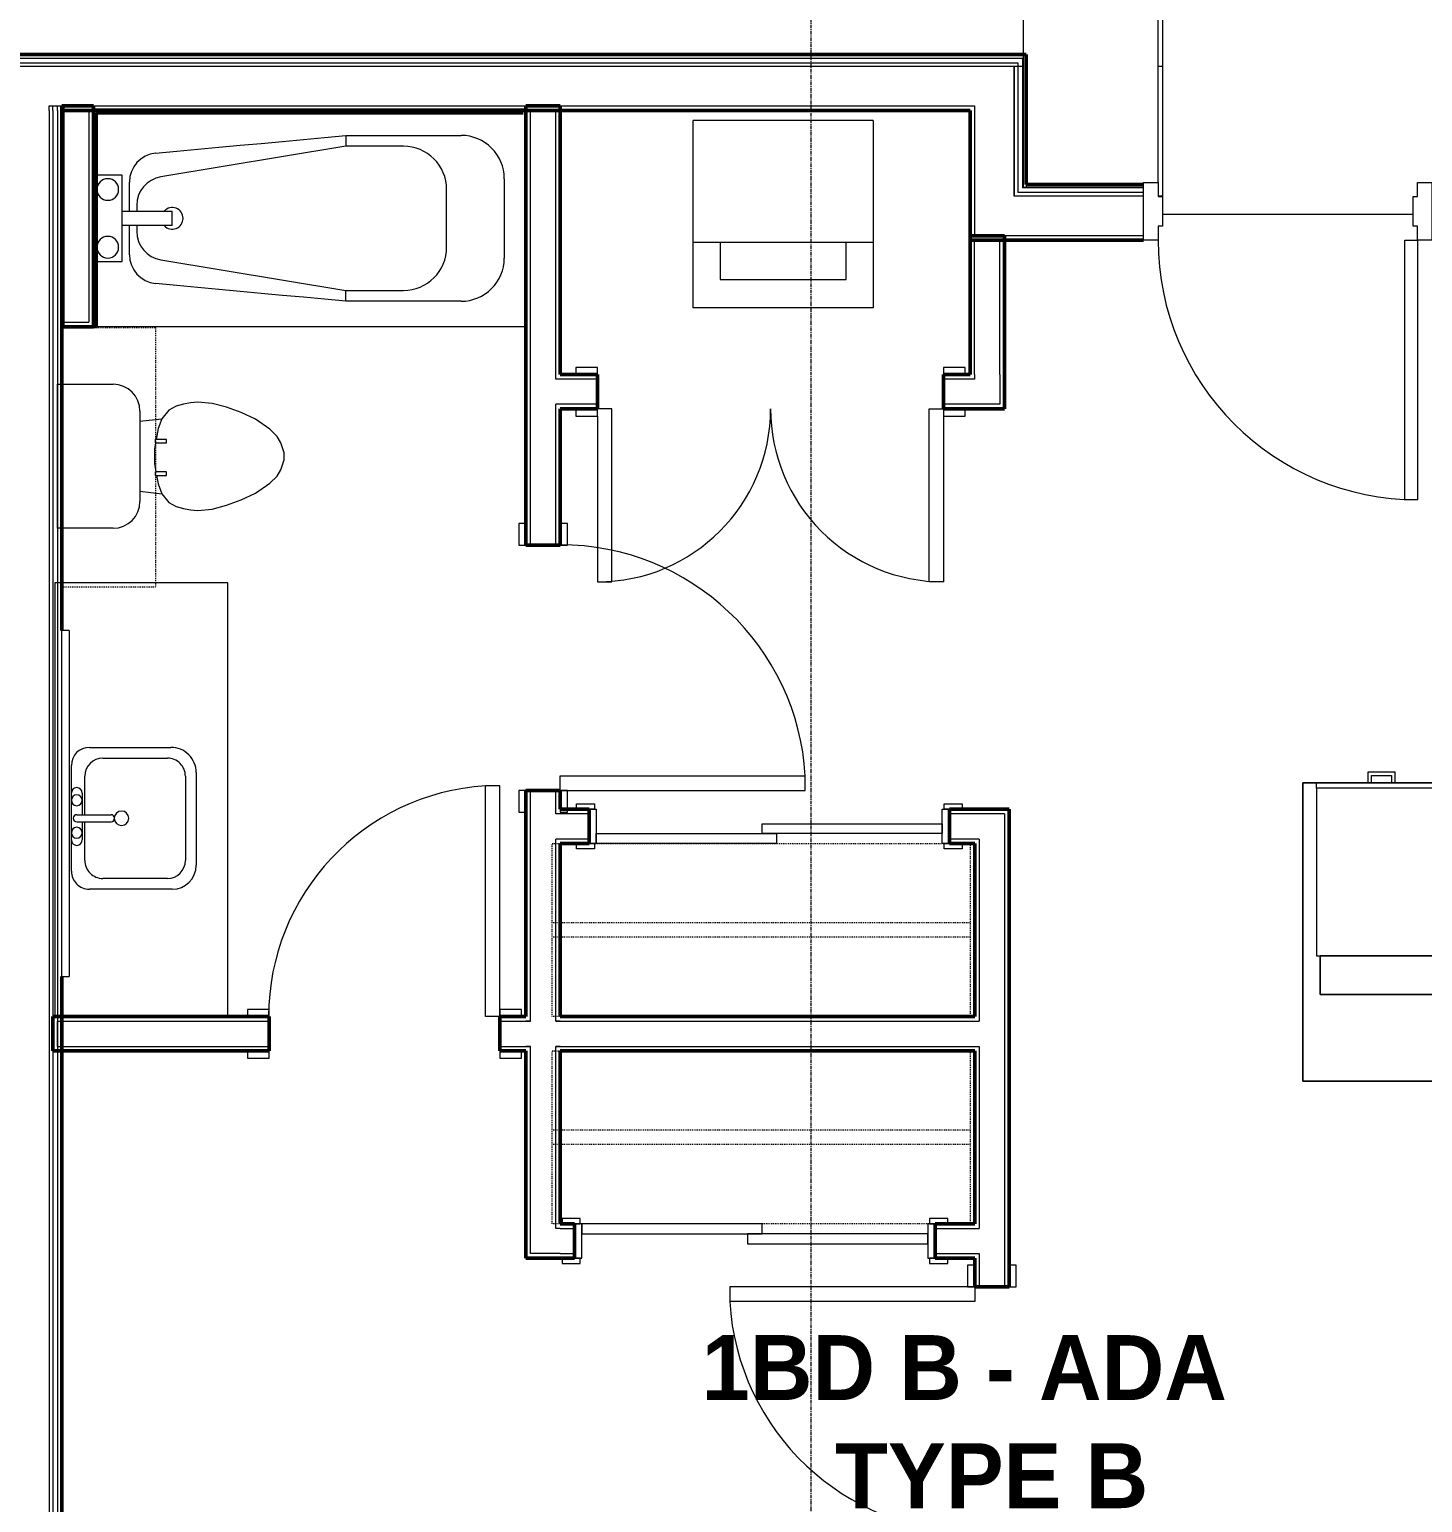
# Model space of a CAD drawing. Header units: inches. Extents: x -4218 to -1830, y 9767 to 12426.
# Drawn here: x -2935.8 to -2742.5, y 10180.3 to 10384.6 of the extents above; entities that cross this region are included whole.
import ezdxf

# ---------------------------------------------------------------- set-up
doc = ezdxf.new("R2010")
doc.units = ezdxf.units.IN
doc.header["$MEASUREMENT"] = 0
doc.linetypes.add('Dash', pattern=[0.25, 0.125, -0.125])
doc.linetypes.add('Grid Line 1_2_', pattern=[0.875, 0.5, -0.125, 0.125, -0.125])
for name, color, linetype, lineweight in [('0-1', 7, 'Continuous', 5), ('0-2', 252, 'Continuous', 9), ('0-3', 10, 'Continuous', 9), ('A-AREA-IDEN', 2, 'Continuous', 9), ('A-DOOR-1', 10, 'Continuous', 9), ('A-DOOR-2', 50, 'Continuous', 20), ('A-DOOR-FRAM-1', 50, 'Continuous', 20), ('A-FLOR-2', 252, 'Continuous', 9), ('A-FLOR-3', 10, 'Continuous', 9), ('A-FLOR-4', 192, 'Continuous', 9), ('A-WALL-1', 7, 'Continuous', 50), ('A-WALL-2', 250, 'Continuous', 13), ('A-WALL-3', 253, 'Continuous', 9), ('A-WALL-4', 252, 'Continuous', 9), ('A-WALL-5', 254, 'Continuous', 9), ('A-WALL-7', 113, 'Continuous', 9), ('I-WALL-1', 7, 'Continuous', 50), ('P-SANR-FIXT-1', 10, 'Continuous', 9), ('P-SANR-FIXT-2', 253, 'Continuous', 9), ('P-SANR-FIXT-3', 252, 'Continuous', 9), ('P-SANR-FIXT-4', 254, 'Continuous', 9), ('Q-CASE-1', 253, 'Continuous', 9), ('Q-CASE-2', 252, 'Continuous', 9), ('Q-CASE-3', 10, 'Continuous', 9), ('Q-CASE-4', 10, 'Dash', 9), ('Q-CASE-5', 254, 'Continuous', 9), ('Q-CASE-HDLN-1', 10, 'Dash', 9), ('S-GRID-1', 1, 'Grid Line 1_2_', 9)]:
    doc.layers.add(name, color=color, linetype=linetype, lineweight=lineweight)
doc.styles.add('Century Gothic_B', font='GOTHICB.TTF', dxfattribs={"height": 9})

# ---------------------------------------------------------------- blocks, each defined once
blk = doc.blocks.new('Stacked Washer and Dryer - 26_x25_ - Private-1372850-BACKGROUND - 2ND FLOOR')
at = {"layer": 'P-SANR-FIXT-1'}
for p, q in [((0, 12.5), (26, 12.5)), ((0, 12.5), (0, -12.5)), ((16.90625, -12.5), (16.90625, 12.5)), ((26, 12.5), (26, -12.5)), ((22.09375, 8.75), (16.90625, 8.75)), ((22.09375, -8.75), (22.09375, 8.75)), ((16.90625, -8.75), (22.09375, -8.75)), ((26, -12.5), (0, -12.5))]:
    blk.add_line(p, q, dxfattribs=at)
blk = doc.blocks.new('SWING - DOUBLE - FLUSH - 4-0 x 6-8 - DUMMY-3207496-BACKGROUND - 2ND FLOOR')
at = {"layer": 'A-DOOR-1'}
for p, q in [((-24, 3.375), (-27, 3.375)), ((-27, 3.375), (-27, 2.375)), ((-27, 2.375), (-24, 2.375)), ((-24, 2.375), (-24, 3.375)), ((27, 3.375), (24, 3.375)), ((24, 3.375), (24, 2.375)), ((24, 2.375), (27, 2.375)), ((27, 2.375), (27, 3.375)), ((-24, -2.375), (-27, -2.375)), ((-27, -2.375), (-27, -3.375)), ((-27, -3.375), (-24, -3.375)), ((-24, -3.375), (-24, -2.375)), ((27, -2.375), (24, -2.375)), ((24, -2.375), (24, -3.375)), ((24, -3.375), (27, -3.375)), ((27, -3.375), (27, -2.375))]:
    blk.add_line(p, q, dxfattribs=at)
for centre, start, end in [((-24, 2.375), 360, 90), ((24, 2.375), 90, 180)]:
    blk.add_arc(centre, 24, start, end, dxfattribs=at)
at = {"layer": 'A-DOOR-2'}
for p, q in [((-24, 3.375), (-24, 26.375)), ((-24, 26.375), (-22, 26.375)), ((-22, 26.375), (-22, 2.375)), ((24, 26.375), (22, 26.375)), ((22, 26.375), (22, 2.375)), ((24, 3.375), (24, 26.375)), ((-22, 2.375), (-24, 2.375)), ((22, 2.375), (24, 2.375))]:
    blk.add_line(p, q, dxfattribs=at)
blk = doc.blocks.new('SWING - SINGLE - FLUSH - 2-10 x 6-8 - PRIVACY-3199407-BACKGROUND - 2ND FLOOR')
at = {"layer": 'A-DOOR-1'}
blk.add_arc((17, 2.37), 34.07, 93.3657, 180, dxfattribs=at)
at = {"layer": 'A-DOOR-2'}
for p, q in [((15, 2.37), (15, 36.38)), ((17, 36.38), (15, 36.38)), ((17, 2.37), (17, 36.38)), ((17, 2.37), (15, 2.37))]:
    blk.add_line(p, q, dxfattribs=at)
at = {"layer": 'A-DOOR-FRAM-1'}
for p, q in [((-17, 3.37), (-20, 3.37)), ((-20, 3.37), (-20, 2.37)), ((-20, 2.37), (-17, 2.37)), ((-17, 2.37), (-17, 3.37)), ((20, 3.37), (17, 3.37)), ((17, 3.37), (17, 2.37)), ((17, 2.37), (20, 2.37)), ((20, 2.37), (20, 3.37)), ((-17, -2.38), (-20, -2.38)), ((-20, -2.38), (-20, -3.38)), ((-20, -3.38), (-17, -3.38)), ((-17, -3.38), (-17, -2.38)), ((20, -2.38), (17, -2.38)), ((17, -2.38), (17, -3.38)), ((17, -3.38), (20, -3.38)), ((20, -3.38), (20, -2.38))]:
    blk.add_line(p, q, dxfattribs=at)
blk = doc.blocks.new('SLIDING - FLUSH - 4-0 x 6-8-3203584-BACKGROUND - 2ND FLOOR')
at = {"layer": 'A-DOOR-1'}
for p, q in [((-24.25, 3), (-26.75, 3)), ((-26.75, 3), (-26.75, 2.25)), ((-26.75, 2.25), (-24.25, 2.25)), ((-24.25, 2.25), (-24.25, 3)), ((24.25, 3), (24.25, 2.25)), ((26.75, 3), (24.25, 3)), ((24.25, 2.25), (26.75, 2.25)), ((26.75, 2.25), (26.75, 3)), ((-24.25, -2.5), (-26.75, -2.5)), ((-26.75, -2.5), (-26.75, -3.25)), ((-26.75, -3.25), (-24.25, -3.25)), ((-24.25, -3.25), (-24.25, -2.5)), ((26.75, -2.5), (24.25, -2.5)), ((24.25, -2.5), (24.25, -3.25)), ((24.25, -3.25), (26.75, -3.25)), ((26.75, -3.25), (26.75, -2.5))]:
    blk.add_line(p, q, dxfattribs=at)
at = {"layer": 'A-DOOR-2'}
for p, q in [((1, 2.25), (-24, 2.25)), ((-24, 2.25), (-24, 0.87)), ((1, 0.87), (1, 2.25)), ((-24, 0.87), (1, 0.87)), ((24, 0.87), (-1, 0.87)), ((-1, 0.87), (-1, -0.5)), ((24, -0.5), (24, 0.87)), ((-1, -0.5), (24, -0.5))]:
    blk.add_line(p, q, dxfattribs=at)
at = {"layer": 'A-DOOR-FRAM-1'}
for p, q in [((-24, 2.25), (-25, 2.25)), ((-25, 2.25), (-25, -2.5)), ((-24, -2.5), (-24, 2.25)), ((25, 2.25), (24, 2.25)), ((24, 2.25), (24, -2.5)), ((25, -2.5), (25, 2.25)), ((-25, -2.5), (-24, -2.5)), ((24, -2.5), (25, -2.5))]:
    blk.add_line(p, q, dxfattribs=at)
blk = doc.blocks.new('OD_CW_Closet - OD_CW_Closet-2857485-BACKGROUND - 2ND FLOOR')
at = {"layer": 'Q-CASE-HDLN-1'}
for p, q in [((0.74, -24), (0.74, 0)), ((0.74, 0), (58.75, 0)), ((58.75, 0), (58.75, -24)), ((0.74, -11), (58.75, -11)), ((0.74, -13), (58.75, -13)), ((58.75, -24), (0.74, -24))]:
    blk.add_line(p, q, dxfattribs=at)
blk = doc.blocks.new('SLIDING - FLUSH - 4-0 x 6-8-3203583-BACKGROUND - 2ND FLOOR')
at = {"layer": 'A-DOOR-1'}
for p, q in [((-26.75, 3.25), (-24.25, 3.25)), ((-26.75, 2.5), (-26.75, 3.25)), ((-24.25, 2.5), (-26.75, 2.5)), ((-24.25, 3.25), (-24.25, 2.5)), ((24.25, 3.25), (26.75, 3.25)), ((24.25, 2.5), (24.25, 3.25)), ((26.75, 2.5), (24.25, 2.5)), ((26.75, 3.25), (26.75, 2.5)), ((-26.75, -2.25), (-24.25, -2.25)), ((-26.75, -3), (-26.75, -2.25)), ((-24.25, -3), (-26.75, -3)), ((-24.25, -2.25), (-24.25, -3)), ((24.25, -2.25), (26.75, -2.25)), ((24.25, -3), (24.25, -2.25)), ((26.75, -3), (24.25, -3)), ((26.75, -2.25), (26.75, -3))]:
    blk.add_line(p, q, dxfattribs=at)
at = {"layer": 'A-DOOR-2'}
for p, q in [((-1, -0.88), (-1, 0.5)), ((-1, 0.5), (24, 0.5)), ((24, 0.5), (24, -0.88)), ((-24, -2.25), (-24, -0.88)), ((-24, -0.88), (1, -0.88)), ((24, -0.88), (-1, -0.88)), ((1, -0.88), (1, -2.25)), ((1, -2.25), (-24, -2.25))]:
    blk.add_line(p, q, dxfattribs=at)
at = {"layer": 'A-DOOR-FRAM-1'}
for p, q in [((-25, -2.25), (-25, 2.5)), ((-25, 2.5), (-24, 2.5)), ((-24, 2.5), (-24, -2.25)), ((24, 2.5), (25, 2.5)), ((24, -2.25), (24, 2.5)), ((25, 2.5), (25, -2.25)), ((-24, -2.25), (-25, -2.25)), ((25, -2.25), (24, -2.25))]:
    blk.add_line(p, q, dxfattribs=at)
blk = doc.blocks.new('SWING - SINGLE - FLUSH - 2-8 x 6-8 - PASSAGE-3199406-BACKGROUND - 2ND FLOOR')
at = {"layer": 'A-DOOR-1'}
blk.add_arc((16, 2.37), 32.07, 93.5759, 180, dxfattribs=at)
at = {"layer": 'A-DOOR-2'}
for p, q in [((14, 2.37), (14, 34.38)), ((16, 34.38), (14, 34.38)), ((16, 2.37), (16, 34.38)), ((16, 2.37), (14, 2.37))]:
    blk.add_line(p, q, dxfattribs=at)
at = {"layer": 'A-DOOR-FRAM-1'}
for p, q in [((-16, 3.37), (-19, 3.37)), ((-19, 3.37), (-19, 2.37)), ((-19, 2.37), (-16, 2.37)), ((-16, 2.37), (-16, 3.37)), ((19, 3.37), (16, 3.37)), ((16, 3.37), (16, 2.37)), ((16, 2.37), (19, 2.37)), ((19, 2.37), (19, 3.37)), ((-16, -2.38), (-19, -2.38)), ((-19, -2.38), (-19, -3.38)), ((-19, -3.38), (-16, -3.38)), ((-16, -3.38), (-16, -2.38)), ((19, -2.38), (16, -2.38)), ((16, -2.38), (16, -3.38)), ((16, -3.38), (19, -3.38)), ((19, -3.38), (19, -2.38))]:
    blk.add_line(p, q, dxfattribs=at)
blk = doc.blocks.new('Base Cabinet 3 Drawer 230 - Base Cabinet 3 Drawer 230 18_-2579417-BACKGROUND - 2ND FLOOR')
at = {"layer": 'Q-CASE-1'}
for p, q in [((-0.64, 24), (-1.14, 24)), ((2.11, 24), (2.61, 24))]:
    blk.add_line(p, q, dxfattribs=at)
at = {"layer": 'Q-CASE-2'}
for p, q in [((-8.26, 24), (9.74, 24)), ((-8.26, 23.25), (-8.26, 24)), ((9.74, 23.25), (-8.26, 23.25)), ((-8.26, 23.25), (-8.26, 0)), ((-0.64, 24), (-1.14, 24)), ((2.11, 24), (2.61, 24)), ((9.74, 24), (9.74, 23.25)), ((9.74, 0), (9.74, 23.25)), ((-8.26, 0), (9.74, 0))]:
    blk.add_line(p, q, dxfattribs=at)
at = {"layer": 'Q-CASE-3'}
for p, q in [((2.61, 25.5), (-1.14, 25.5)), ((-1.14, 25.5), (-1.14, 24)), ((-0.64, 24), (-0.64, 25)), ((-0.64, 25), (2.11, 25)), ((2.11, 25), (2.11, 24)), ((2.61, 24), (2.61, 25.5))]:
    blk.add_line(p, q, dxfattribs=at)
at = {"layer": 'Q-CASE-5'}
for p, q in [((-0.64, 24), (-1.14, 24)), ((2.11, 24), (2.61, 24))]:
    blk.add_line(p, q, dxfattribs=at)
blk = doc.blocks.new('M_Sink Vanity-Square - 500 x 440mm-V55-BACKGROUND - 2ND FLOOR')
at = {"layer": 'P-SANR-FIXT-1'}
for p, q in [((-5.72, 10.23), (7.14, 10.23)), ((-5.22, 8.73), (6.46, 8.73)), ((-9.22, -4.59), (-9.22, 6.73)), ((-7.72, -2.72), (-7.72, 6.23)), ((8.96, 6.23), (8.96, -2.72)), ((10.46, 6.91), (10.46, -4.59)), ((0.12, -6.33), (0.12, -1.59)), ((1.12, -6.33), (1.12, -1.59)), ((0.12, -5.22), (-5.22, -5.22)), ((-2.88, -5.59), (0.12, -5.59)), ((6.46, -5.22), (1.12, -5.22)), ((1.12, -5.59), (3.62, -5.59)), ((7.96, -7.09), (-6.72, -7.09)), ((3.62, -7.09), (-2.88, -7.09))]:
    blk.add_line(p, q, dxfattribs=at)
for centre, radius, start, end in [((-5.72, 6.73), 3.5, 90, 180), ((7.14, 6.91), 3.32, 360, 90), ((-5.22, 6.23), 2.5, 90, 180), ((6.46, 6.23), 2.5, 360, 90), ((0.62, -0.13), 1, 360, 180), ((0.62, -0.13), 1, 180, 0), ((0.62, -1.59), 0.5, 360, 180), ((-5.22, -2.72), 2.5, 180, 270), ((6.46, -2.72), 2.5, 270, 360), ((-6.72, -4.59), 2.5, 180, 270), ((-2.88, -6.34), 0.75, 90, 270), ((-1.88, -6.34), 0.75, 360, 180), ((2.62, -6.34), 0.75, 0, 180), ((3.62, -6.34), 0.75, 270, 90), ((7.96, -4.59), 2.5, 270, 0), ((-1.88, -6.34), 0.75, 180, 0), ((0.62, -6.33), 0.5, 180, 0), ((2.62, -6.34), 0.75, 180, 0)]:
    blk.add_arc(centre, radius, start, end, dxfattribs=at)
blk = doc.blocks.new('Toilet-Domestic-3D - Toilet-Domestic-3D-V129-BACKGROUND - 2ND FLOOR')
at = {"layer": 'P-SANR-FIXT-1'}
for p, q in [((-9.98, 11.75), (-9.98, 18.85)), ((9.98, 18.85), (9.98, 11.75)), ((6.25, 8.02), (-6.25, 8.02)), ((-4.86, 8.02), (-5.21, 5)), ((4.86, 8.02), (5.21, 5)), ((-5.21, 5), (-6.4, 4)), ((-3.84, 5.5), (-5.21, 5)), ((-2.65, 5.71), (-3.84, 5.5)), ((-1, 6), (-2.16, 5.8)), ((1, 6), (-1, 6)), ((1.85, 5.85), (1, 6)), ((3.84, 5.5), (2.34, 5.76)), ((5.21, 5), (3.84, 5.5)), ((6.4, 4), (5.21, 5)), ((-6.97, 3), (-7.24, 2)), ((-6.4, 4), (-6.97, 3)), ((6.97, 3), (6.4, 4)), ((7.24, 2), (6.97, 3)), ((-7.41, 1), (-7.5, 0)), ((-7.24, 2), (-7.41, 1)), ((7.41, 1), (7.24, 2)), ((7.5, 0), (7.41, 1)), ((-7.5, 0), (-7.33, -1.99)), ((-7.33, -1.99), (-6.79, -4)), ((6.79, -4), (7.33, -1.99)), ((7.33, -1.99), (7.5, 0)), ((-6.79, -4), (-6.06, -6)), ((6.06, -6), (6.79, -4)), ((-6.06, -6), (-5.13, -8)), ((5.13, -8), (6.06, -6)), ((-5.13, -8), (-3.74, -10)), ((3.74, -10), (5.13, -8)), ((-3.74, -10), (-2.74, -11)), ((2.74, -11), (3.74, -10)), ((-2.74, -11), (-1.87, -11.5)), ((-1.87, -11.5), (-0.5, -12)), ((-0.5, -12), (0.5, -12)), ((0.5, -12), (1.87, -11.5)), ((1.87, -11.5), (2.74, -11))]:
    blk.add_line(p, q, dxfattribs=at)
for centre, start, end in [((-6.25, 11.75), 180, 270), ((6.25, 11.75), 270, 360)]:
    blk.add_arc(centre, 3.73, start, end, dxfattribs=at)
at = {"layer": 'P-SANR-FIXT-2'}
blk.add_line((-9.98, 19.48), (9.98, 19.48), dxfattribs=at)
at = {"layer": 'P-SANR-FIXT-3'}
for p, q in [((-9.98, 18.85), (-9.98, 19.48)), ((9.98, 19.48), (9.98, 18.85))]:
    blk.add_line(p, q, dxfattribs=at)
blk = doc.blocks.new('Bath Vanity - Bath Vanity 60_-V131-BACKGROUND - 2ND FLOOR')
at = {"layer": 'Q-CASE-2'}
for p, q in [((-29.26, 1), (-29.26, 0)), ((30.74, 0), (30.74, 1)), ((-29.26, 0), (30.74, 0))]:
    blk.add_line(p, q, dxfattribs=at)
at = {"layer": 'Q-CASE-3'}
for p, q in [((30.74, 24), (-29.26, 24)), ((-29.26, 24), (-29.26, 1)), ((30.74, 1), (30.74, 24))]:
    blk.add_line(p, q, dxfattribs=at)
blk = doc.blocks.new('Bath Tub - Maestro - 60_x30_-V128-BACKGROUND - 2ND FLOOR')
at = {"layer": 'P-SANR-FIXT-1'}
for p, q in [((35, 25), (9.35, 20.74)), ((35, 26.5), (51, 26.5)), ((35, 26.5), (35, 25)), ((43, 25), (35, 25)), ((4, 21), (0.37, 21)), ((4, 16), (4, 21)), ((57, 20.5), (57, 9.5)), ((5, 16), (5, 20.04)), ((49, 11), (49, 19)), ((6, 16.8), (6, 16)), ((4, 14), (4, 16)), ((4, 16), (10.94, 16)), ((10.94, 14), (10.94, 16)), ((4, 9), (4, 14)), ((10.94, 14), (4, 14)), ((5, 9.96), (5, 14)), ((6, 14), (6, 13.2)), ((0.37, 9), (4, 9)), ((9.35, 9.26), (35, 5)), ((35, 3.5), (35, 5)), ((35, 5), (43, 5)), ((51, 3.5), (35, 3.5)), ((0.37, 0), (59.62, 0))]:
    blk.add_line(p, q, dxfattribs=at)
at = {"layer": 'P-SANR-FIXT-1', "flags": 128}
for points in [[(8.63, 24.03), (11.56, 24.3), (14.49, 24.58), (17.42, 24.85), (20.35, 25.13), (23.28, 25.4), (26.21, 25.68), (29.14, 25.95), (32.07, 26.23), (35, 26.5)], [(35, 3.5), (32.07, 3.77), (29.14, 4.05), (26.21, 4.32), (23.28, 4.6), (20.35, 4.87), (17.42, 5.15), (14.49, 5.42), (11.56, 5.7), (8.63, 5.97)]]:
    blk.add_lwpolyline(points, dxfattribs=at)
at = {"layer": 'P-SANR-FIXT-1'}
for centre, radius, start, end in [((43, 19), 6, 360, 90), ((51, 20.5), 6, 360, 90), ((9, 20.04), 4, 95.3558, 180), ((2, 19), 1.5, 360, 180), ((10, 16.8), 4, 99.4223, 180), ((2, 19), 1.5, 180, 360), ((10.94, 15), 1.5, 360, 137.9289), ((10.94, 15), 1.5, 222.0711, 360), ((2, 11), 1.5, 360, 180), ((10, 13.2), 4, 180, 260.5777), ((2, 11), 1.5, 180, 360), ((43, 11), 6, 270, 0), ((9, 9.96), 4, 180, 264.6442), ((51, 9.5), 6, 270, 360)]:
    blk.add_arc(centre, radius, start, end, dxfattribs=at)
at = {"layer": 'P-SANR-FIXT-2'}
for p, q in [((60, 30), (0, 30)), ((0, 29.97), (0, 21)), ((60, 0), (60, 29.97)), ((0, 21), (0, 9)), ((0, 9), (0, 0))]:
    blk.add_line(p, q, dxfattribs=at)
at = {"layer": 'P-SANR-FIXT-3'}
for p, q in [((0.37, 21), (0, 21)), ((0, 9), (0.37, 9)), ((0, 0), (0.37, 0)), ((59.62, 0), (60, 0))]:
    blk.add_line(p, q, dxfattribs=at)
at = {"layer": 'P-SANR-FIXT-4'}
blk.add_line((0, 21), (0, 9), dxfattribs=at)
blk = doc.blocks.new('BATHROOM MIRROR - BATHROOM MIRROR 48_-3123886-BACKGROUND - 2ND FLOOR')
at = {"layer": 'Q-CASE-3'}
for p, q in [((-23.26, -23), (24.74, -23)), ((-23.26, -23), (-23.26, -24)), ((24.74, -24), (-23.26, -24)), ((24.74, -24), (24.74, -23))]:
    blk.add_line(p, q, dxfattribs=at)
at = {"layer": 'Q-CASE-5'}
blk.add_line((21.74, -24), (-20.26, -24), dxfattribs=at)
blk = doc.blocks.new('300 Series Wall Hung Cabinet_326 - 36_-2909953-BACKGROUND - 2ND FLOOR')
at = {"layer": 'Q-CASE-3'}
for p, q in [((-2.01, 14.69), (-2.5, 14.69)), ((-2.5, 14.69), (-2.5, 13.19)), ((-2.01, 13.19), (-2.01, 14.69)), ((2.49, 14.69), (2, 14.69)), ((2, 14.69), (2, 13.19)), ((2.49, 13.19), (2.49, 14.69)), ((-2.01, 13.19), (-2.5, 13.19)), ((2.49, 13.19), (2, 13.19))]:
    blk.add_line(p, q, dxfattribs=at)
at = {"layer": 'Q-CASE-4'}
for p, q in [((-18, 0.19), (-18, 13.19)), ((-18, 13.19), (18, 13.19)), ((18, 13.19), (18, 0.19)), ((18, 0.19), (-18, 0.19))]:
    blk.add_line(p, q, dxfattribs=at)
blk = doc.blocks.new('CTR - 1st Phase - Unit Layouts_rvt-1-BACKGROUND - 2ND FLOOR')
at = {"layer": 'A-WALL-1'}
for p, q in [((-2931.02, 10374.04), (-2931.27, 10374.04)), ((-2931.27, 10374.04), (-2931.27, 10343.41)), ((-2927.52, 10374.04), (-2931.02, 10374.04)), ((-2926.9, 10374.04), (-2927.52, 10374.04)), ((-2926.9, 10343.41), (-2926.9, 10374.04)), ((-2866.9, 10373.45), (-2926.9, 10373.45)), ((-2926.9, 10373.45), (-2926.9, 10373.07)), ((-2926.9, 10373.07), (-2926.9, 10343.45)), ((-2926.52, 10373.07), (-2867.27, 10373.07)), ((-2926.52, 10343.45), (-2926.52, 10373.07)), ((-2866.9, 10374.04), (-2866.9, 10313.11)), ((-2866.27, 10374.04), (-2866.9, 10374.04)), ((-2866.9, 10373.07), (-2866.9, 10373.45)), ((-2862.77, 10374.04), (-2866.27, 10374.04)), ((-2862.15, 10374.04), (-2862.77, 10374.04)), ((-2862.15, 10336.79), (-2862.15, 10374.04)), ((-2805.27, 10356.04), (-2805.27, 10336.79)), ((-2804.65, 10356.04), (-2805.27, 10356.04)), ((-2801.15, 10356.04), (-2804.65, 10356.04)), ((-2800.52, 10356.04), (-2801.15, 10356.04)), ((-2800.52, 10336.79), (-2800.52, 10356.04)), ((-2931.27, 10343.41), (-2931.02, 10343.41)), ((-2931.02, 10343.41), (-2927.52, 10343.41)), ((-2927.52, 10343.41), (-2926.9, 10343.41)), ((-2926.9, 10343.45), (-2926.52, 10343.45)), ((-2856.96, 10336.79), (-2862.15, 10336.79)), ((-2856.96, 10332.04), (-2856.96, 10336.79)), ((-2805.27, 10336.79), (-2808.96, 10336.79)), ((-2808.96, 10336.79), (-2808.96, 10332.04)), ((-2800.52, 10332.66), (-2800.52, 10336.79)), ((-2862.15, 10332.04), (-2856.96, 10332.04)), ((-2862.15, 10313.11), (-2862.15, 10332.04)), ((-2808.96, 10332.04), (-2800.52, 10332.04)), ((-2800.52, 10332.04), (-2800.52, 10332.66)), ((-2866.9, 10313.11), (-2862.15, 10313.11)), ((-2866.9, 10279.11), (-2866.9, 10247.74)), ((-2862.15, 10279.11), (-2866.9, 10279.11)), ((-2862.15, 10276.49), (-2862.15, 10279.11)), ((-2858.14, 10276.49), (-2862.15, 10276.49)), ((-2858.14, 10271.74), (-2858.14, 10276.49)), ((-2799.87, 10276.49), (-2808.14, 10276.49)), ((-2808.14, 10276.49), (-2808.14, 10271.74)), ((-2799.87, 10275.86), (-2799.87, 10276.49)), ((-2799.87, 10271.74), (-2799.87, 10275.86)), ((-2862.15, 10271.74), (-2858.14, 10271.74)), ((-2862.15, 10247.74), (-2862.15, 10271.74)), ((-2808.14, 10271.74), (-2804.62, 10271.74)), ((-2804.62, 10271.74), (-2804.62, 10247.74)), ((-2799.87, 10210.24), (-2799.87, 10271.74)), ((-2902.52, 10247.74), (-2932.52, 10247.74)), ((-2932.52, 10247.74), (-2932.52, 10247.11)), ((-2932.52, 10247.11), (-2932.52, 10243.61)), ((-2902.52, 10242.99), (-2902.52, 10247.74)), ((-2866.9, 10247.74), (-2870.52, 10247.74)), ((-2870.52, 10247.74), (-2870.52, 10242.99)), ((-2804.62, 10247.74), (-2862.15, 10247.74)), ((-2932.52, 10243.61), (-2932.52, 10242.99)), ((-2932.52, 10242.99), (-2902.52, 10242.99)), ((-2870.52, 10242.99), (-2866.9, 10242.99)), ((-2866.9, 10242.99), (-2866.9, 10214.24)), ((-2862.15, 10218.99), (-2862.15, 10242.99)), ((-2862.15, 10242.99), (-2804.62, 10242.99)), ((-2804.62, 10242.99), (-2804.62, 10218.99)), ((-2860.14, 10218.99), (-2862.15, 10218.99)), ((-2860.14, 10214.24), (-2860.14, 10218.99)), ((-2804.62, 10218.99), (-2810.14, 10218.99)), ((-2810.14, 10218.99), (-2810.14, 10214.24)), ((-2866.9, 10214.24), (-2866.27, 10214.24)), ((-2866.27, 10214.24), (-2862.15, 10214.24)), ((-2862.15, 10214.24), (-2860.14, 10214.24)), ((-2810.14, 10214.24), (-2804.62, 10214.24)), ((-2804.62, 10214.24), (-2804.62, 10210.24)), ((-2804.62, 10210.24), (-2799.87, 10210.24))]:
    blk.add_line(p, q, dxfattribs=at)
at = {"layer": 'A-WALL-2'}
for p, q in [((-2931.02, 10373.41), (-2931.02, 10374.04)), ((-2931.02, 10374.04), (-2931.02, 10373.41)), ((-2927.52, 10373.41), (-2931.02, 10373.41)), ((-2931.02, 10373.41), (-2931.02, 10344.04)), ((-2927.52, 10373.41), (-2927.52, 10344.04)), ((-2866.27, 10313.11), (-2866.27, 10373.41)), ((-2866.27, 10373.41), (-2862.77, 10373.41)), ((-2862.77, 10336.16), (-2862.77, 10373.41)), ((-2804.65, 10336.79), (-2804.65, 10355.41)), ((-2801.15, 10355.41), (-2804.65, 10355.41)), ((-2801.15, 10336.79), (-2801.15, 10355.41)), ((-2931.02, 10344.04), (-2927.52, 10344.04)), ((-2931.02, 10343.41), (-2931.02, 10344.04)), ((-2931.02, 10344.04), (-2931.02, 10343.41)), ((-2862.15, 10336.16), (-2862.77, 10336.16)), ((-2856.96, 10336.16), (-2862.15, 10336.16)), ((-2804.65, 10336.16), (-2808.96, 10336.16)), ((-2804.65, 10336.79), (-2804.65, 10336.16)), ((-2801.15, 10336.79), (-2801.15, 10336.16)), ((-2801.15, 10336.16), (-2801.15, 10332.66)), ((-2862.15, 10332.66), (-2862.77, 10332.66)), ((-2862.77, 10313.11), (-2862.77, 10332.66)), ((-2856.96, 10332.66), (-2862.15, 10332.66)), ((-2801.15, 10332.66), (-2808.96, 10332.66)), ((-2866.27, 10247.11), (-2866.27, 10279.11)), ((-2862.77, 10275.86), (-2862.77, 10279.11)), ((-2862.15, 10275.86), (-2862.77, 10275.86)), ((-2858.14, 10275.86), (-2862.15, 10275.86)), ((-2800.5, 10275.86), (-2808.14, 10275.86)), ((-2800.5, 10275.86), (-2800.5, 10272.36)), ((-2862.15, 10272.36), (-2862.77, 10272.36)), ((-2862.77, 10247.11), (-2862.77, 10272.36)), ((-2858.14, 10272.36), (-2862.15, 10272.36)), ((-2804, 10272.36), (-2808.14, 10272.36)), ((-2804, 10272.36), (-2804, 10271.74)), ((-2804, 10271.74), (-2804, 10247.11)), ((-2800.5, 10272.36), (-2800.5, 10271.74)), ((-2800.5, 10271.74), (-2800.5, 10210.24)), ((-2931.9, 10247.11), (-2902.52, 10247.11)), ((-2931.9, 10243.61), (-2931.9, 10247.11)), ((-2870.52, 10247.11), (-2866.9, 10247.11)), ((-2866.9, 10247.11), (-2866.27, 10247.11)), ((-2866.27, 10247.11), (-2866.9, 10247.11)), ((-2862.77, 10247.11), (-2862.15, 10247.11)), ((-2862.15, 10247.11), (-2862.77, 10247.11)), ((-2862.15, 10247.11), (-2804.62, 10247.11)), ((-2804.62, 10247.11), (-2804, 10247.11)), ((-2931.9, 10243.61), (-2902.52, 10243.61)), ((-2870.52, 10243.61), (-2866.9, 10243.61)), ((-2866.27, 10243.61), (-2866.9, 10243.61)), ((-2866.9, 10243.61), (-2866.27, 10243.61)), ((-2866.27, 10214.86), (-2866.27, 10243.61)), ((-2862.15, 10243.61), (-2862.77, 10243.61)), ((-2862.77, 10218.36), (-2862.77, 10243.61)), ((-2862.77, 10243.61), (-2862.15, 10243.61)), ((-2862.15, 10243.61), (-2804.62, 10243.61)), ((-2804.62, 10243.61), (-2804, 10243.61)), ((-2804, 10243.61), (-2804, 10218.36)), ((-2862.15, 10218.36), (-2862.77, 10218.36)), ((-2862.15, 10218.36), (-2860.14, 10218.36)), ((-2810.14, 10218.36), (-2804.62, 10218.36)), ((-2804.62, 10218.36), (-2804, 10218.36)), ((-2862.77, 10214.86), (-2866.27, 10214.86)), ((-2862.15, 10214.86), (-2862.77, 10214.86)), ((-2862.15, 10214.86), (-2860.14, 10214.86)), ((-2810.14, 10214.86), (-2804.62, 10214.86)), ((-2804.62, 10214.86), (-2804, 10214.86)), ((-2804, 10214.86), (-2804, 10210.24))]:
    blk.add_line(p, q, dxfattribs=at)
at = {"layer": 'A-WALL-3'}
for p, q in [((-2866.9, 10373.45), (-2926.9, 10373.45)), ((-2926.9, 10373.07), (-2926.9, 10373.41)), ((-2926.9, 10373.07), (-2926.9, 10364.45)), ((-2866.9, 10373.41), (-2866.9, 10373.07)), ((-2926.9, 10352.45), (-2926.9, 10343.45)), ((-2738.45, 10256.16), (-2756.7, 10256.16)), ((-2756.7, 10250.78), (-2756.7, 10256.16)), ((-2756.7, 10250.78), (-2644.07, 10250.78))]:
    blk.add_line(p, q, dxfattribs=at)
at = {"layer": 'A-WALL-4'}
for p, q in [((-2926.52, 10373.07), (-2867.27, 10373.07)), ((-2926.52, 10364.45), (-2926.52, 10373.07)), ((-2926.52, 10343.45), (-2926.52, 10352.45)), ((-2926.52, 10343.45), (-2926.9, 10343.45)), ((-2756.7, 10256.16), (-2645.07, 10256.16)), ((-2756.7, 10256.16), (-2756.7, 10250.78)), ((-2644.07, 10250.78), (-2756.7, 10250.78))]:
    blk.add_line(p, q, dxfattribs=at)
at = {"layer": 'A-WALL-5'}
blk.add_line((-2926.9, 10364.45), (-2926.9, 10352.45), dxfattribs=at)
at = {"layer": 'A-WALL-7'}
for p, q in [((-2759.12, 10238.78), (-2759.12, 10280.16)), ((-2759.12, 10280.16), (-2713.7, 10280.16)), ((-2713.7, 10280.16), (-2759.12, 10280.16)), ((-2759.12, 10280.16), (-2759.12, 10238.78)), ((-2644.7, 10238.78), (-2759.12, 10238.78)), ((-2759.12, 10238.78), (-2644.7, 10238.78))]:
    blk.add_line(p, q, dxfattribs=at)
at = {"layer": '0-2'}
for name, p in [('Bath Tub - Maestro - 60_x30_-V128-BACKGROUND - 2ND FLOOR', (-2926.9, 10343.45)), ('Base Cabinet 3 Drawer 230 - Base Cabinet 3 Drawer 230 18_-2579417-BACKGROUND - 2ND FLOOR', (-2748.94, 10256.16)), ('SWING - SINGLE - FLUSH - 2-8 x 6-8 - PASSAGE-3199406-BACKGROUND - 2ND FLOOR', (-2886.52, 10245.36)), ('SLIDING - FLUSH - 4-0 x 6-8-3203583-BACKGROUND - 2ND FLOOR', (-2833.14, 10273.99)), ('SLIDING - FLUSH - 4-0 x 6-8-3203584-BACKGROUND - 2ND FLOOR', (-2835.14, 10216.74))]:
    blk.add_blockref(name, p, dxfattribs=at)
for name, p, rotation in [('Stacked Washer and Dryer - 26_x25_ - Private-1372850-BACKGROUND - 2ND FLOOR', (-2831.21, 10372.04), 269.9999999998889), ('300 Series Wall Hung Cabinet_326 - 36_-2909953-BACKGROUND - 2ND FLOOR', (-2931.46, 10325.29), 269.9999999999618), ('SWING - DOUBLE - FLUSH - 4-0 x 6-8 - DUMMY-3207496-BACKGROUND - 2ND FLOOR', (-2832.96, 10334.41), 180), ('Toilet-Domestic-3D - Toilet-Domestic-3D-V129-BACKGROUND - 2ND FLOOR', (-2912.42, 10325.45), 90.00000000002782), ('SWING - SINGLE - FLUSH - 2-10 x 6-8 - PRIVACY-3199407-BACKGROUND - 2ND FLOOR', (-2864.52, 10296.11), 269.9999999999873), ('Bath Vanity - Bath Vanity 60_-V131-BACKGROUND - 2ND FLOOR', (-2932.27, 10278.65), 270.0000000001045), ('BATHROOM MIRROR - BATHROOM MIRROR 48_-3123886-BACKGROUND - 2ND FLOOR', (-2907.27, 10278.03), 270.0000000000259), ('M_Sink Vanity-Square - 500 x 440mm-V55-BACKGROUND - 2ND FLOOR', (-2922.87, 10275.86), 270.0000000001209), ('OD_CW_Closet - OD_CW_Closet-2857485-BACKGROUND - 2ND FLOOR', (-2804.51, 10247.74), 180), ('OD_CW_Closet - OD_CW_Closet-2857485-BACKGROUND - 2ND FLOOR', (-2804.51, 10218.99), 180), ('SWING - SINGLE - FLUSH - 2-10 x 6-8 - PRIVACY-3199407-BACKGROUND - 2ND FLOOR', (-2802.25, 10193.24), 90.0000000000466)]:
    blk.add_blockref(name, p, dxfattribs=dict(at, rotation=rotation))
blk = doc.blocks.new('HOLLOW METAL - UNIT DOOR-2191980-BACKGROUND - 2ND FLOOR')
at = {"layer": 'A-DOOR-1'}
blk.add_arc((18, -4.125), 36, 180, 270, dxfattribs=at)
at = {"layer": 'A-DOOR-2'}
for p, q in [((16.25, -4.125), (18, -4.125)), ((16.25, -40.125), (16.25, -4.125)), ((18, -4.125), (18, -40.125)), ((18, -40.125), (16.25, -40.125))]:
    blk.add_line(p, q, dxfattribs=at)
at = {"layer": 'A-DOOR-FRAM-1'}
for p, q in [((-20, 3.875), (-18, 3.875)), ((-20, -4.125), (-20, 3.875)), ((-18, 3.875), (-18, 1.9375)), ((18, 3.875), (20, 3.875)), ((18, 1.9375), (18, 3.875)), ((20, 3.875), (20, -4.125)), ((-18, 1.9375), (-17.375, 1.9375)), ((-17.375, 1.9375), (-17.375, -2.1875)), ((17.375, 1.9375), (18, 1.9375)), ((17.375, -2.1875), (17.375, 1.9375)), ((-18, -2.1875), (-18, -4.125)), ((-17.375, -2.1875), (-18, -2.1875)), ((18, -2.1875), (17.375, -2.1875)), ((18, -4.125), (18, -2.1875)), ((-18, -4.125), (-20, -4.125)), ((20, -4.125), (18, -4.125))]:
    blk.add_line(p, q, dxfattribs=at)
blk = doc.blocks.new('CTR - 1st Phase - Common Walls_rvt-1-BACKGROUND - 2ND FLOOR')
at = {"layer": 'A-FLOR-2'}
for p, q in [((-2797.9, 10381.16), (-2797.9, 10362.79)), ((-2797.9, 10362.79), (-2781.2, 10362.79))]:
    blk.add_line(p, q, dxfattribs=at)
at = {"layer": 'A-FLOR-3'}
for p, q in [((-2797.9, 10425.39), (-2797.9, 10381.16)), ((-2779.2, 10363.41), (-2779.2, 10425.39)), ((-2778.57, 10425.39), (-2778.57, 10361.48)), ((-2778.57, 10359.04), (-2743.82, 10359.04))]:
    blk.add_line(p, q, dxfattribs=at)
at = {"layer": 'A-WALL-2'}
for p, q in [((-3065.75, 10380.66), (-2805.27, 10380.66)), ((-3065.75, 10380.04), (-2805.27, 10380.04)), ((-3065.75, 10379.54), (-2805.27, 10379.54)), ((-2805.27, 10380.66), (-2798.65, 10380.66)), ((-2805.27, 10380.04), (-2799.15, 10380.04)), ((-2805.27, 10379.54), (-2804.65, 10379.54)), ((-2804.65, 10379.54), (-2799.15, 10379.54)), ((-2799.15, 10380.04), (-2798.65, 10380.04)), ((-2799.15, 10379.54), (-2799.15, 10361.54)), ((-2798.65, 10380.66), (-2798.02, 10380.66)), ((-2798.65, 10380.04), (-2798.65, 10362.04)), ((-2798.02, 10380.66), (-2798.02, 10362.66)), ((-2933.02, 10373.41), (-2933.02, 10374.04)), ((-2933.02, 10374.04), (-2932.52, 10374.04)), ((-2933.02, 10374.04), (-2932.52, 10374.04)), ((-2933.02, 10373.41), (-2933.02, 9988.44)), ((-2932.52, 10373.41), (-2932.52, 10374.04)), ((-2932.52, 10374.04), (-2931.9, 10374.04)), ((-2932.52, 10374.04), (-2931.9, 10374.04)), ((-2932.52, 10373.41), (-2932.52, 9988.44)), ((-2931.9, 10373.41), (-2931.9, 10374.04)), ((-2931.9, 10374.04), (-2805.27, 10374.04)), ((-2931.9, 10373.41), (-2931.9, 9988.44)), ((-2805.27, 10374.04), (-2804.65, 10374.04)), ((-2804.65, 10374.04), (-2804.65, 10356.04)), ((-2797.52, 10362.66), (-2798.02, 10362.66)), ((-2797.52, 10363.16), (-2797.52, 10362.66)), ((-2781.2, 10362.66), (-2797.52, 10362.66)), ((-2798.65, 10361.54), (-2799.15, 10361.54)), ((-2798.02, 10362.04), (-2798.65, 10362.04)), ((-2797.52, 10361.54), (-2798.65, 10361.54)), ((-2797.52, 10362.04), (-2798.02, 10362.04)), ((-2781.2, 10362.04), (-2797.52, 10362.04)), ((-2781.2, 10361.54), (-2797.52, 10361.54)), ((-2799.15, 10356.04), (-2804.65, 10356.04)), ((-2797.52, 10356.04), (-2799.15, 10356.04)), ((-2781.2, 10356.04), (-2797.52, 10356.04))]:
    blk.add_line(p, q, dxfattribs=at)
at = {"layer": 'I-WALL-1'}
for p, q in [((-2805.27, 10381.16), (-3065.75, 10381.16)), ((-2798.02, 10381.16), (-2805.27, 10381.16)), ((-2797.52, 10381.16), (-2798.02, 10381.16)), ((-2797.52, 10363.16), (-2797.52, 10381.16)), ((-2931.27, 10301.29), (-2931.27, 10373.41)), ((-2931.27, 10373.41), (-2805.27, 10373.41)), ((-2805.27, 10373.41), (-2805.27, 10355.41)), ((-2781.2, 10363.16), (-2797.52, 10363.16)), ((-2805.27, 10355.41), (-2804.65, 10355.41)), ((-2804.65, 10355.41), (-2797.52, 10355.41)), ((-2797.52, 10355.41), (-2781.2, 10355.41)), ((-2931.27, 9988.44), (-2931.27, 10253.29))]:
    blk.add_line(p, q, dxfattribs=at)
at = {"layer": '0-3'}
blk.add_blockref('HOLLOW METAL - UNIT DOOR-2191980-BACKGROUND - 2ND FLOOR', (-2761.2, 10359.54), dxfattribs=at)

msp = doc.modelspace()

# ---------------------------------------------------------------- linework, layer by layer
at = {"layer": 'A-FLOR-4'}
for p, q in [((-3071.87, 10379.54), (-2798.65, 10379.54)), ((-2799.15, 10361.54), (-2799.15, 10379.54)), ((-2798.63, 10379.54), (-2798.02, 10379.54)), ((-2797.99, 10379.54), (-2797.9, 10379.54)), ((-2779.2, 10379.54), (-2778.57, 10379.54)), ((-2781.2, 10361.54), (-2799.15, 10361.54)), ((-2778.57, 10361.54), (-2779.2, 10361.54))]:
    msp.add_line(p, q, dxfattribs=at)
at = {"layer": 'S-GRID-1'}
msp.add_line((-2827.32, 9836.18), (-2827.32, 12376.81), dxfattribs=at)

# ---------------------------------------------------------------- block references
at = {"layer": '0-1'}
for name in ['CTR - 1st Phase - Unit Layouts_rvt-1-BACKGROUND - 2ND FLOOR', 'CTR - 1st Phase - Common Walls_rvt-1-BACKGROUND - 2ND FLOOR']:
    msp.add_blockref(name, (0, 0), dxfattribs=at)

# ---------------------------------------------------------------- texts
at = {"layer": 'A-AREA-IDEN', "char_height": 9, "attachment_point": 1, "style": 'Century Gothic_B'}
for s, insert, width in [('1BD B - ADA', (-2842.53, 10203.56), 90.9), ('TYPE B', (-2824.03, 10188.56), 46.359)]:
    msp.add_mtext(s, dxfattribs=dict(at, insert=insert, width=width))

doc.saveas('drawing.dxf')
